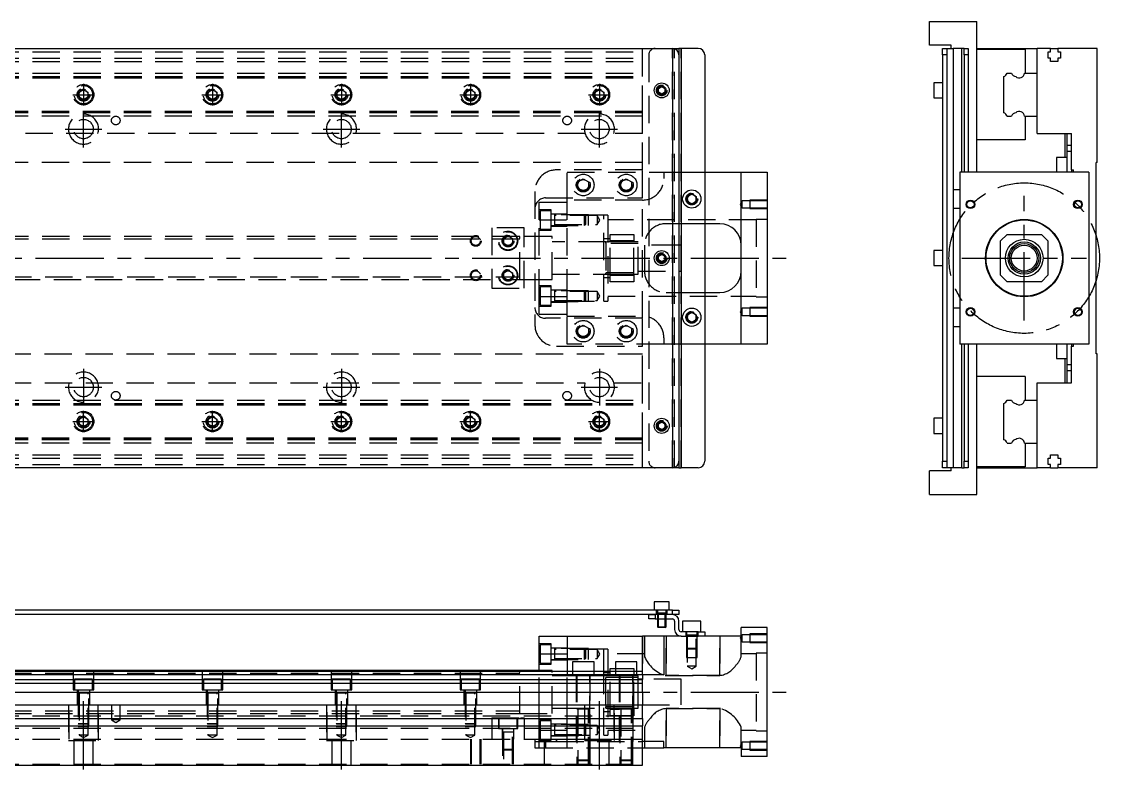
# Model space of a CAD drawing. Extents: x -13 to 990, y -299 to 112.
# Drawn here: x 488 to 990, y -238 to 110 of the extents above; entities that cross this region are included whole.
import ezdxf

# ---------------------------------------------------------------- set-up
doc = ezdxf.new("R2010")
doc.units = 0
doc.linetypes.add('CENTER', pattern=[50.8, 31.75, -6.35, 6.35, -6.35])
doc.linetypes.add('DASHED', pattern=[19.05, 12.7, -6.35])
doc.layers.get('0').update_dxf_attribs({"linetype": 'CONTINUOUS'})
doc.layers.add('CENTER', color=1, linetype='CENTER')

msp = doc.modelspace()

# ---------------------------------------------------------------- linework, layer by layer
at = {"color": 7, "linetype": 'CONTINUOUS'}
for p, q in [((910.65, 110), (932.65, 110)), ((910.65, 99), (910.65, 110)), ((932.65, 40), (932.65, 110)), ((3, 97.5), (791, 97.5)), ((791, 97.5), (794, 97.5)), ((794, 97.5), (794, 94.5)), ((795, 97.5), (794, 97.5)), ((795, 97.5), (795, -97.5)), ((803, 97.5), (795, 97.5)), ((920.65, 99), (910.65, 99)), ((916.65, 97.5), (918.65, 97.5)), ((916.65, 94.5), (916.65, 97.5)), ((918.65, 97.5), (921.65, 97.5)), ((918.65, 97.5), (918.65, 94.5)), ((920.65, 97.5), (920.65, 99)), ((921.65, 97.5), (921.65, 31.75)), ((925.65, 97.5), (921.65, 97.5)), ((925.65, 40), (925.65, 97.5)), ((926.65, 97.5), (925.65, 97.5)), ((926.65, 94.5), (926.65, 97.5)), ((926.65, 97.5), (928.65, 97.5)), ((928.65, 97.5), (928.65, 94.5)), ((932.65, 97.5), (960.65, 97.5)), ((955.15, 97), (932.65, 97)), ((955.15, 97), (955.15, 86)), ((960.65, 86), (960.65, 97.5)), ((966.95, 97.5), (960.65, 97.5)), ((965.8, 96), (966.95, 96)), ((965.8, 93), (965.8, 96)), ((966.95, 97.5), (970.35, 97.5)), ((966.95, 96), (966.95, 97.5)), ((970.35, 97.5), (970.35, 96)), ((988.65, 97.5), (970.35, 97.5)), ((970.35, 96), (971.5, 96)), ((971.5, 96), (971.5, 93)), ((988.65, 44.5), (988.65, 97.5)), ((794, 94.5), (794, -94.5)), ((806, 94.5), (806, -94.5)), ((918.65, 94.5), (916.65, 94.5)), ((916.65, 94.5), (916.65, -94.5)), ((918.65, 94.5), (918.65, -94.5)), ((928.65, 94.5), (926.65, 94.5)), ((926.65, 94.5), (926.65, 40)), ((928.65, 94.5), (928.65, 40)), ((966.95, 93), (965.8, 93)), ((966.95, 91.5), (966.95, 93)), ((970.35, 91.5), (966.95, 91.5)), ((970.35, 93), (970.35, 91.5)), ((971.5, 93), (970.35, 93)), ((946.689608, 86), (948.810392, 86)), ((954.831934, 86), (960.65, 86)), ((960.65, 66), (960.65, 86)), ((960.65, 66), (960.65, 86)), ((912.65, 81.5), (912.65, 78)), ((916.65, 81.5), (912.65, 81.5)), ((945.15, 67.539608), (945.15, 84.460392)), ((784.5, 78.866026), (786, 79.73205)), ((784.5, 77.133974), (784.5, 78.866026)), ((786, 76.26795), (784.5, 77.133974)), ((786, 79.73205), (787.5, 78.866026)), ((787.5, 77.133974), (786, 76.26795)), ((787.5, 78.866026), (787.5, 77.133974)), ((912.65, 78), (912.65, 74.5)), ((912.65, 74.5), (916.65, 74.5)), ((946.689608, 66), (948.810392, 66)), ((954.831934, 66), (960.65, 66)), ((955.15, 66), (955.15, 55)), ((960.65, 58), (960.65, 66)), ((960.65, 58), (976.65, 58)), ((973.65, 46.75), (973.65, 58)), ((974.65, 52.5), (974.65, 58)), ((976.65, 41), (976.65, 58)), ((955.15, 55), (932.65, 55)), ((974.65, 49.5), (974.65, 52.5)), ((974.65, 52.5), (976.65, 52.5)), ((969.65, 46.75), (969.65, 42.5)), ((974.65, 46.75), (969.65, 46.75)), ((976.65, 49.5), (974.65, 49.5)), ((974.65, 40), (974.65, 49.5)), ((969.65, 42.5), (969.65, 40)), ((976.65, 41), (977.65, 41)), ((976.65, 41), (976.65, 40)), ((977.65, 40), (977.65, 41)), ((988.15, -44.5), (988.15, 44.5)), ((988.65, 44.5), (988.15, 44.5)), ((805.995, 40.000006), (822.995, 40.000006)), ((822.995, 40.000006), (834.995, 40.000006)), ((822.995, -39.999994), (822.995, 40.000006)), ((834.995, 40.000006), (834.995, -39.999994)), ((924.65, 40), (924.65, -40)), ((984.65, 40), (924.65, 40)), ((984.65, 40), (984.65, -40)), ((921.65, 31.75), (921.65, 27.5)), ((924.65, 31.75), (921.65, 31.75)), ((797.995, 28.654706), (799.995, 29.809408)), ((797.995, 26.345306), (797.995, 28.654706)), ((799.995, 25.190604), (797.995, 26.345306)), ((799.995, 29.809408), (801.995, 28.654706)), ((801.995, 26.345306), (799.995, 25.190604)), ((801.995, 28.654706), (801.995, 26.345306)), ((921.65, 27.5), (921.65, 23.25)), ((921.65, 23.25), (921.65, -23.25)), ((921.65, 23.25), (924.65, 23.25)), ((812.995, 16.000006), (805.995, 16.000006)), ((946.65, 11), (943.65, 8)), ((946.65, 11), (962.65, 11)), ((965.65, 8), (962.65, 11)), ((943.65, -8), (943.65, 8)), ((965.65, 8), (965.65, -8)), ((784.495, 0.866032), (785.995, 1.732056)), ((784.495, -0.86602), (784.495, 0.866032)), ((785.995, 1.732056), (787.495, 0.866032)), ((787.495, 0.866032), (787.495, -0.86602)), ((912.65, 3.5), (912.65, 0)), ((916.65, 3.5), (912.65, 3.5)), ((785.995, -1.732044), (784.495, -0.86602)), ((787.495, -0.86602), (785.995, -1.732044)), ((912.65, 0), (912.65, -3.5)), ((912.65, -3.5), (916.65, -3.5)), ((943.65, -8), (946.65, -11)), ((962.65, -11), (965.65, -8)), ((962.65, -11), (946.65, -11)), ((805.995, -15.999994), (812.995, -15.999994)), ((921.65, -23.25), (921.65, -27.5)), ((924.65, -23.25), (921.65, -23.25)), ((797.995, -26.345294), (799.995, -25.190592)), ((797.995, -28.654694), (797.995, -26.345294)), ((799.995, -29.809396), (797.995, -28.654694)), ((799.995, -25.190592), (801.995, -26.345294)), ((801.995, -28.654694), (799.995, -29.809396)), ((801.995, -26.345294), (801.995, -28.654694)), ((921.65, -27.5), (921.65, -31.75)), ((921.65, -31.75), (921.65, -97.5)), ((921.65, -31.75), (924.65, -31.75)), ((822.995, -39.999994), (805.995, -39.999994)), ((834.995, -39.999994), (822.995, -39.999994)), ((984.65, -40), (924.65, -40)), ((925.65, -97.5), (925.65, -40)), ((926.65, -40), (926.65, -94.5)), ((928.65, -40), (928.65, -94.5)), ((932.65, -110), (932.65, -40)), ((969.65, -40), (969.65, -42.5)), ((974.65, -49.5), (974.65, -40)), ((976.65, -40), (976.65, -41)), ((977.65, -41), (977.65, -40)), ((969.65, -42.5), (969.65, -46.75)), ((976.65, -58), (976.65, -41)), ((976.65, -41), (977.65, -41)), ((988.65, -44.5), (988.15, -44.5)), ((988.65, -97.5), (988.65, -44.5)), ((969.65, -46.75), (974.65, -46.75)), ((973.65, -58), (973.65, -46.75)), ((974.65, -49.5), (976.65, -49.5)), ((974.65, -52.5), (974.65, -49.5)), ((955.15, -55), (932.65, -55)), ((955.15, -55), (955.15, -66)), ((976.65, -52.5), (974.65, -52.5)), ((974.65, -58), (974.65, -52.5)), ((960.65, -66), (960.65, -58)), ((960.65, -58), (976.65, -58)), ((945.15, -84.460392), (945.15, -67.539608)), ((946.689608, -66), (948.810392, -66)), ((954.831934, -66), (960.65, -66)), ((960.65, -86), (960.65, -66)), ((960.65, -86), (960.65, -66)), ((912.65, -74.5), (912.65, -78)), ((916.65, -74.5), (912.65, -74.5)), ((784.5, -77.133974), (786, -76.26795)), ((784.5, -78.866026), (784.5, -77.133974)), ((786, -79.73205), (784.5, -78.866026)), ((786, -76.26795), (787.5, -77.133974)), ((787.5, -78.866026), (786, -79.73205)), ((787.5, -77.133974), (787.5, -78.866026)), ((912.65, -78), (912.65, -81.5)), ((912.65, -81.5), (916.65, -81.5)), ((946.689608, -86), (948.810392, -86)), ((954.831934, -86), (960.65, -86)), ((955.15, -86), (955.15, -97)), ((960.65, -97.5), (960.65, -86)), ((794, -94.5), (794, -97.5)), ((916.65, -94.5), (918.65, -94.5)), ((916.65, -97.5), (916.65, -94.5)), ((918.65, -94.5), (918.65, -97.5)), ((926.65, -97.5), (926.65, -94.5)), ((926.65, -94.5), (928.65, -94.5)), ((928.65, -94.5), (928.65, -97.5)), ((965.8, -93), (966.95, -93)), ((965.8, -96), (965.8, -93)), ((966.95, -91.5), (970.35, -91.5)), ((966.95, -93), (966.95, -91.5)), ((970.35, -91.5), (970.35, -93)), ((970.35, -93), (971.5, -93)), ((971.5, -93), (971.5, -96)), ((791, -97.5), (3, -97.5)), ((794, -97.5), (791, -97.5)), ((794, -97.5), (795, -97.5)), ((803, -97.5), (795, -97.5)), ((910.65, -110), (910.65, -99)), ((920.65, -99), (910.65, -99)), ((918.65, -97.5), (916.65, -97.5)), ((921.65, -97.5), (918.65, -97.5)), ((920.65, -99), (920.65, -97.5)), ((925.65, -97.5), (921.65, -97.5)), ((925.65, -97.5), (926.65, -97.5)), ((928.65, -97.5), (926.65, -97.5)), ((955.15, -97), (932.65, -97)), ((932.65, -97.5), (960.65, -97.5)), ((966.95, -97.5), (960.65, -97.5)), ((966.95, -96), (965.8, -96)), ((966.95, -97.5), (966.95, -96)), ((966.95, -97.5), (970.35, -97.5)), ((970.35, -96), (970.35, -97.5)), ((971.5, -96), (970.35, -96)), ((988.65, -97.5), (970.35, -97.5)), ((910.65, -110), (932.65, -110)), ((789.495, -159.79), (782.495, -159.79)), ((782.495, -159.79), (782.495, -163.79)), ((789.495, -163.79), (789.495, -159.79)), ((791, -163.79), (472, -163.79)), ((790.995, -165.79), (790.995, -163.79)), ((790.995, -163.79), (793.995, -163.79)), ((793.995, -163.79), (793.995, -165.79)), ((783, -165.79), (472, -165.79)), ((779.995, -167.79), (779.995, -165.79)), ((782.995, -167.79), (779.995, -167.79)), ((782.995, -165.79), (782.995, -167.79)), ((790.995, -165.79), (782.995, -165.79)), ((790.995, -165.79), (782.995, -165.79)), ((782.995, -167.79), (790.995, -167.79)), ((783.995, -167.79002), (783.995, -171.44)), ((784.345, -167.79002), (784.345, -171.79)), ((787.645, -171.79), (787.645, -167.79002)), ((787.995, -171.44), (787.995, -167.79002)), ((793.995, -165.79), (790.995, -165.79)), ((791.995, -168.79), (791.995, -172.79)), ((793.995, -172.79), (793.995, -168.79)), ((804.245, -168.79), (795.745, -168.79)), ((795.745, -168.79), (795.745, -173.79)), ((804.245, -173.79), (804.245, -168.79)), ((783.995, -171.44), (787.995, -171.44)), ((783.995, -171.44), (784.345, -171.79)), ((787.645, -171.79), (784.345, -171.79)), ((787.645, -171.79), (787.995, -171.44)), ((802.995, -173.79), (794.995, -173.79)), ((802.995, -175.79), (802.995, -173.79)), ((802.995, -173.79), (805.995, -173.79)), ((805.995, -173.79), (805.995, -175.79)), ((822.995, -175.79), (822.995, -171.79)), ((834.995, -171.79), (822.995, -171.79)), ((834.995, -231.79), (834.995, -171.79)), ((728.995, -175.79), (741.995, -175.79)), ((728.995, -184.00658), (728.995, -175.79)), ((741.995, -175.79), (776.995, -175.79)), ((741.995, -175.79), (741.995, -192.29)), ((776.995, -192.29), (776.995, -175.79)), ((786.995, -175.79), (776.995, -175.79)), ((794.995, -175.79), (786.995, -175.79)), ((786.995, -175.79), (786.995, -193.79)), ((794.995, -175.79), (802.995, -175.79)), ((805.995, -175.79), (802.995, -175.79)), ((822.995, -175.79), (805.995, -175.79)), ((728.995, -184.00658), (741.995, -184.00658)), ((728.995, -192.29), (728.995, -184.00658)), ((754.495, -187.79), (744.495, -187.79)), ((744.495, -187.79), (744.495, -192.29)), ((754.495, -192.29), (754.495, -187.79)), ((774.495, -187.79), (764.495, -187.79)), ((764.495, -187.79), (764.495, -192.29)), ((774.495, -192.29), (774.495, -187.79)), ((720, -191.79), (471.5, -191.79)), ((777, -192.29), (471.5, -192.29)), ((777, -193.829608), (471.5, -193.829608)), ((719.995, -191.79), (719.995, -192.29)), ((720, -191.79), (719.995, -191.79)), ((728.995, -191.79), (719.995, -191.79)), ((776.995, -193.829608), (776.995, -192.29)), ((786.995, -193.79), (776.995, -193.79)), ((776.995, -193.829608), (776.995, -195.950392)), ((471.5, -195.950392), (777, -195.950392)), ((777, -197.860532), (471.5, -197.860532)), ((776.995, -197.860532), (776.995, -195.950392)), ((776.995, -201.971934), (776.995, -197.860532)), ((777, -201.971934), (471.5, -201.971934)), ((776.995, -201.971934), (776.995, -207.79)), ((17, -207.79), (777, -207.79)), ((776.995, -214.09), (776.995, -207.79)), ((17, -214.09), (777, -214.09)), ((776.995, -214.09), (776.995, -217.49)), ((17, -217.49), (777, -217.49)), ((776.995, -235.79), (776.995, -217.49)), ((786.995, -224.79), (776.995, -224.79)), ((786.995, -227.79), (786.995, -224.79)), ((776.995, -227.79), (786.995, -227.79)), ((822.995, -227.79), (786.995, -227.79)), ((822.995, -227.79), (822.995, -231.79)), ((834.995, -231.79), (822.995, -231.79)), ((17, -235.79), (777, -235.79))]:
    msp.add_line(p, q, dxfattribs=at)
at = {"color": 3, "linetype": 'DASHED'}
for p, q in [((17, 96), (777, 96)), ((777, 86), (777, 97.5)), ((791, -97.5), (791, 97.5)), ((791, 97.5), (791, -97.5)), ((792, -97.5), (792, 97.5)), ((795, -97.5), (795, 97.5)), ((17, 93), (777, 93)), ((17, 91.5), (777, 91.5)), ((780, 94.5), (780, -94.5)), ((17, 86), (777, 86)), ((777, 84.460392), (777, 86)), ((17, 84.460392), (777, 84.460392)), ((17, 84.403994), (777, 84.403994)), ((17, 83.8), (777, 83.8)), ((777, 67.539608), (777, 84.460392)), ((515, 77.1547), (517, 78.309402)), ((515, 74.8453), (515, 77.1547)), ((517, 78.309402), (519, 77.1547)), ((519, 77.1547), (519, 74.8453)), ((519.483582, 76.286038), (519.5, 76)), ((574.5, 76), (574.534018, 76.411016)), ((575, 77.1547), (577, 78.309402)), ((575, 74.8453), (575, 77.1547)), ((577, 78.309402), (579, 77.1547)), ((579, 77.1547), (579, 74.8453)), ((634.5, 76), (634.534018, 76.411016)), ((635, 77.1547), (637, 78.309402)), ((635, 74.8453), (635, 77.1547)), ((637, 78.309402), (639, 77.1547)), ((639, 77.1547), (639, 74.8453)), ((695, 77.1547), (697, 78.309402)), ((695, 74.8453), (695, 77.1547)), ((697, 78.309402), (699, 77.1547)), ((699, 77.1547), (699, 74.8453)), ((699.483582, 76.286038), (699.5, 76)), ((754.5, 76), (754.534018, 76.411016)), ((755, 77.1547), (757, 78.309402)), ((755, 74.8453), (755, 77.1547)), ((757, 78.309402), (759, 77.1547)), ((759, 77.1547), (759, 74.8453)), ((787.973226, 78.326156), (788, 78)), ((517, 73.690598), (515, 74.8453)), ((519, 74.8453), (517, 73.690598)), ((577, 73.690598), (575, 74.8453)), ((579, 74.8453), (577, 73.690598)), ((637, 73.690598), (635, 74.8453)), ((639, 74.8453), (637, 73.690598)), ((697, 73.690598), (695, 74.8453)), ((699, 74.8453), (697, 73.690598)), ((757, 73.690598), (755, 74.8453)), ((759, 74.8453), (757, 73.690598)), ((777, 68.2), (17, 68.2)), ((777, 67.596006), (17, 67.596006)), ((777, 67.539608), (17, 67.539608)), ((777, 66), (17, 66)), ((777, 66), (777, 67.539608)), ((777, 58), (777, 66)), ((750.291796, 58), (403.708204, 58)), ((777, 58), (763.708204, 58)), ((777, 41), (777, 58)), ((777, 44.5), (22.640312, 44.5)), ((776.995, 41.000006), (736.995, 41.000006)), ((776.995, 28.000006), (776.995, 41.000006)), ((741.995, 27.000006), (741.995, 40.000006)), ((741.995, 40.000006), (786.995, 40.000006)), ((746.995, 35.443382), (749.495, 36.886758)), ((746.995, 32.55663), (746.995, 35.443382)), ((749.495, 36.886758), (751.995, 35.443382)), ((751.995, 35.443382), (751.995, 32.55663)), ((766.995, 35.443382), (769.495, 36.886758)), ((766.995, 32.55663), (766.995, 35.443382)), ((769.495, 36.886758), (771.995, 35.443382)), ((771.995, 35.443382), (771.995, 32.55663)), ((786.995, 40.000006), (786.995, 37.000006)), ((786.995, 40.000006), (793.995, 40.000006)), ((793.995, 40.000006), (805.995, 40.000006)), ((726.995, 31.000006), (726.995, -30.999994)), ((749.495, 31.113254), (746.995, 32.55663)), ((751.995, 32.55663), (749.495, 31.113254)), ((752.472798, 34.364312), (752.495, 34.000006)), ((766.495, 34.000006), (766.515026, 34.346062)), ((769.495, 31.113254), (766.995, 32.55663)), ((771.995, 32.55663), (769.495, 31.113254)), ((728.995, 17.783426), (728.995, 26.000006)), ((728.995, 26.000006), (741.995, 26.000006)), ((731.995, 28.000006), (776.995, 28.000006)), ((741.995, 17.783426), (741.995, 27.000006)), ((776.995, 27.000006), (741.995, 27.000006)), ((741.995, 17.783426), (741.995, 26.000006)), ((776.995, -27.999994), (776.995, 28.000006)), ((802.478582, 27.786044), (802.495, 27.500006)), ((823.495, 26.650006), (822.542372, 25.000006)), ((823.495, 23.350006), (823.495, 26.650006)), ((826.995, 26.650006), (823.495, 26.650006)), ((826.995, 27), (826.995, 23.000012)), ((834.995, 27), (826.995, 27)), ((834.995, 26.650006), (826.995, 26.650006)), ((734.495, 22.427676), (728.995, 22.427676)), ((729.495, 21.927676), (729.495, 13.427676)), ((734.495, 21.927676), (729.495, 21.927676)), ((734.495, 12.927676), (734.495, 22.427676)), ((741.995, 20.427676), (734.495, 20.427676)), ((751.995, 20.17767), (734.495, 20.17767)), ((736.095, 20.17768), (736.095, 15.17767)), ((750.095, 15.177676), (750.095, 20.177676)), ((750.495, 19.777676), (750.095, 20.177676)), ((751.995, 15.17768), (751.995, 20.17767)), ((822.542372, 25.000006), (823.495, 23.350006)), ((823.495, 23.350006), (826.995, 23.350006)), ((826.995, 23.350006), (834.995, 23.350006)), ((826.995, 23.000012), (834.995, 23.000012)), ((728.995, 17.783426), (741.995, 17.783426)), ((728.995, -17.783414), (728.995, 17.783426)), ((734.495, 15.17768), (751.995, 15.17768)), ((755.995, 19.777676), (736.095, 19.777676)), ((736.095, 15.577676), (755.995, 15.577676)), ((758.995, 20.000006), (741.995, 20.000006)), ((758.995, 20.000006), (741.995, 20.000006)), ((741.995, -17.783414), (741.995, 17.783426)), ((741.995, -17.783414), (741.995, 17.783426)), ((750.095, 15.177676), (750.495, 15.577676)), ((750.495, 19.777676), (750.495, 15.577676)), ((755.995, 19.777676), (755.995, 15.577676)), ((757.207436, 17.677676), (755.995, 19.777676)), ((755.995, 15.577676), (757.207436, 17.677676)), ((758.995, -19.999994), (758.995, 20.000006)), ((760.995, 20.000006), (758.995, 20.000006)), ((760.995, 20.000006), (760.995, -19.999994)), ((829.995, 17.750006), (760.995, 17.750006)), ((793.995, 16.000006), (787.995, 16.000006)), ((805.995, 16.000006), (793.995, 16.000006)), ((829.995, 18.000006), (829.995, -17.999994)), ((834.995, 18.000006), (829.995, 18.000006)), ((722, 14), (707, 14)), ((707, 14), (707, -14)), ((712.5, 9.1547), (714.5, 10.309402)), ((714.5, 10.309402), (716.5, 9.1547)), ((722, -14), (722, 14)), ((728.995, 12.927676), (734.495, 12.927676)), ((729.495, 13.427676), (734.495, 13.427676)), ((734.495, 14.927676), (741.995, 14.927676)), ((761.995, 11.000006), (772.995, 11.000006)), ((761.995, 8.000006), (761.995, 11.000006)), ((772.995, 11.000006), (772.995, 8.000006)), ((720, 8.75), (42, 8.75)), ((720.005, 10), (427.00002, 10)), ((712, 8), (712.018502, 8.303588)), ((712.5, 6.8453), (712.5, 9.1547)), ((714.5, 5.690598), (712.5, 6.8453)), ((716.5, 6.8453), (714.5, 5.690598)), ((716.5, 9.1547), (716.5, 6.8453)), ((719.995, -9.999994), (719.995, 10.000006)), ((734.995, 10.000006), (719.995, 10.000006)), ((734.995, 10.000006), (728.995, 10.000006)), ((734.995, -9.999994), (734.995, 10.000006)), ((734.995, -9.999994), (734.995, 10.000006)), ((760, 7.500006), (734.995, 7.500006)), ((759.99, 7.500006), (734.995, 7.500006)), ((761.995, 9.000006), (758.995, 9.000006)), ((772.995, 7.500006), (759.99, 7.500006)), ((760, 7.500006), (759.99, 7.500006)), ((759.995, 6.95099), (759.995, 7.500006)), ((759.995, 7.500006), (759.995, 6.951134)), ((759.995, 6.951134), (759.995, -6.950978)), ((774.995, 6.750006), (759.995, 6.750006)), ((772.995, 7.500006), (760, 7.500006)), ((772.995, 8.000006), (761.995, 8.000006)), ((761.995, -7.999994), (761.995, 8.000006)), ((772.995, -7.999994), (772.995, 8.000006)), ((774.995, 7.500006), (772.995, 7.500006)), ((774.995, -7.499994), (774.995, 7.500006)), ((793.995, 6.000006), (774.995, 6.000006)), ((777.995, 6.000006), (777.995, -5.999994)), ((794.995, 6.000006), (793.995, 6.000006)), ((794.995, -5.999994), (794.995, 6.000006)), ((783.995, 0.000006), (784.025168, 0.346072)), ((42, -8.75), (720, -8.75)), ((427.00002, -10), (720.005, -10)), ((712.5, -6.8453), (714.5, -5.690598)), ((712.5, -9.1547), (712.5, -6.8453)), ((714.5, -10.309402), (712.5, -9.1547)), ((714.5, -5.690598), (716.5, -6.8453)), ((716.5, -9.1547), (714.5, -10.309402)), ((716.5, -6.8453), (716.5, -9.1547)), ((716.983582, -7.713962), (717, -8)), ((719.995, -9.999994), (734.995, -9.999994)), ((728.995, -9.999994), (734.995, -9.999994)), ((734.995, -7.499994), (760, -7.499994)), ((734.995, -7.499994), (759.99, -7.499994)), ((758.995, -8.999994), (761.995, -8.999994)), ((759.99, -7.499994), (772.995, -7.499994)), ((759.99, -7.499994), (760, -7.499994)), ((759.995, -6.749994), (774.995, -6.749994)), ((759.995, -7.499326), (759.995, -6.950956)), ((759.995, -6.950978), (759.995, -7.499994)), ((759.995, -7.499994), (759.995, -7.499326)), ((760, -7.499994), (772.995, -7.499994)), ((761.995, -7.999994), (772.995, -7.999994)), ((761.995, -10.999994), (761.995, -7.999994)), ((772.995, -7.499994), (774.995, -7.499994)), ((772.995, -7.999994), (772.995, -10.999994)), ((774.995, -5.999994), (793.995, -5.999994)), ((793.995, -5.999994), (794.995, -5.999994)), ((707, -14), (722, -14)), ((734.495, -12.927664), (728.995, -12.927664)), ((729.495, -13.427664), (729.495, -21.927664)), ((734.495, -13.427664), (729.495, -13.427664)), ((734.495, -22.427664), (734.495, -12.927664)), ((741.995, -14.927664), (734.495, -14.927664)), ((772.995, -10.999994), (761.995, -10.999994)), ((728.995, -17.783414), (741.995, -17.783414)), ((728.995, -25.999994), (728.995, -17.783414)), ((751.995, -15.177668), (734.495, -15.177668)), ((736.095, -15.177658), (736.095, -20.177668)), ((755.995, -15.577664), (736.095, -15.577664)), ((736.095, -19.777664), (755.995, -19.777664)), ((741.995, -25.999994), (741.995, -17.783414)), ((741.995, -26.999994), (741.995, -17.783414)), ((741.995, -19.999994), (758.995, -19.999994)), ((741.995, -19.999994), (758.995, -19.999994)), ((750.095, -20.177664), (750.095, -15.177664)), ((750.495, -15.577664), (750.095, -15.177664)), ((750.095, -20.177664), (750.495, -19.777664)), ((750.495, -15.577664), (750.495, -19.777664)), ((751.995, -20.177658), (751.995, -15.177668)), ((755.995, -15.577664), (755.995, -19.777664)), ((757.207436, -17.677664), (755.995, -15.577664)), ((755.995, -19.777664), (757.207436, -17.677664)), ((758.995, -19.999994), (760.995, -19.999994)), ((760.995, -17.749994), (829.995, -17.749994)), ((787.995, -15.999994), (793.995, -15.999994)), ((793.995, -15.999994), (805.995, -15.999994)), ((829.995, -17.999994), (834.995, -17.999994)), ((728.995, -22.427664), (734.495, -22.427664)), ((729.495, -21.927664), (734.495, -21.927664)), ((734.495, -20.177658), (751.995, -20.177658)), ((734.495, -20.427664), (741.995, -20.427664)), ((823.495, -23.349994), (822.542372, -24.999994)), ((822.542372, -24.999994), (823.495, -26.649994)), ((823.495, -26.649994), (823.495, -23.349994)), ((826.995, -23.349994), (823.495, -23.349994)), ((826.995, -23), (826.995, -26.999988)), ((834.995, -23), (826.995, -23)), ((834.995, -23.349994), (826.995, -23.349994)), ((728.995, -25.999994), (741.995, -25.999994)), ((776.995, -27.999994), (731.995, -27.999994)), ((741.995, -26.999994), (776.995, -26.999994)), ((741.995, -39.999994), (741.995, -26.999994)), ((776.995, -40.999994), (776.995, -27.999994)), ((802.478582, -27.213956), (802.495, -27.499994)), ((823.495, -26.649994), (826.995, -26.649994)), ((826.995, -26.649994), (834.995, -26.649994)), ((826.995, -26.999988), (834.995, -26.999988)), ((746.995, -32.556618), (749.495, -31.113242)), ((746.995, -35.44337), (746.995, -32.556618)), ((749.495, -31.113242), (751.995, -32.556618)), ((751.995, -32.556618), (751.995, -35.44337)), ((752.472798, -33.635688), (752.495, -33.999994)), ((766.995, -32.556618), (769.495, -31.113242)), ((766.995, -35.44337), (766.995, -32.556618)), ((769.495, -31.113242), (771.995, -32.556618)), ((771.995, -32.556618), (771.995, -35.44337)), ((772.472798, -33.635688), (772.495, -33.999994)), ((786.995, -39.999994), (741.995, -39.999994)), ((749.495, -36.886746), (746.995, -35.44337)), ((751.995, -35.44337), (749.495, -36.886746)), ((769.495, -36.886746), (766.995, -35.44337)), ((771.995, -35.44337), (769.495, -36.886746)), ((786.995, -36.999994), (786.995, -39.999994)), ((793.995, -39.999994), (786.995, -39.999994)), ((805.995, -39.999994), (793.995, -39.999994)), ((22.640312, -44.5), (777, -44.5)), ((736.995, -40.999994), (776.995, -40.999994)), ((777, -58), (777, -41)), ((403.708204, -58), (750.291796, -58)), ((763.708204, -58), (777, -58)), ((777, -66), (777, -58)), ((17, -66), (777, -66)), ((17, -67.539608), (777, -67.539608)), ((17, -67.596006), (777, -67.596006)), ((17, -68.2), (777, -68.2)), ((777, -67.539608), (777, -66)), ((777, -84.460392), (777, -67.539608)), ((515, -74.8453), (517, -73.690598)), ((515, -77.1547), (515, -74.8453)), ((517, -73.690598), (519, -74.8453)), ((519, -74.8453), (519, -77.1547)), ((575, -74.8453), (577, -73.690598)), ((575, -77.1547), (575, -74.8453)), ((577, -73.690598), (579, -74.8453)), ((579, -74.8453), (579, -77.1547)), ((635, -74.8453), (637, -73.690598)), ((635, -77.1547), (635, -74.8453)), ((637, -73.690598), (639, -74.8453)), ((639, -74.8453), (639, -77.1547)), ((695, -74.8453), (697, -73.690598)), ((695, -77.1547), (695, -74.8453)), ((697, -73.690598), (699, -74.8453)), ((699, -74.8453), (699, -77.1547)), ((755, -74.8453), (757, -73.690598)), ((755, -77.1547), (755, -74.8453)), ((757, -73.690598), (759, -74.8453)), ((759, -74.8453), (759, -77.1547)), ((517, -78.309402), (515, -77.1547)), ((519, -77.1547), (517, -78.309402)), ((519.483582, -75.713962), (519.5, -76)), ((577, -78.309402), (575, -77.1547)), ((579, -77.1547), (577, -78.309402)), ((579.483582, -75.713962), (579.5, -76)), ((637, -78.309402), (635, -77.1547)), ((639, -77.1547), (637, -78.309402)), ((639.483582, -75.713962), (639.5, -76)), ((694.5, -76), (694.534018, -75.588984)), ((697, -78.309402), (695, -77.1547)), ((699, -77.1547), (697, -78.309402)), ((757, -78.309402), (755, -77.1547)), ((759, -77.1547), (757, -78.309402)), ((759.483582, -75.713962), (759.5, -76)), ((787.973226, -77.673844), (788, -78)), ((777, -83.8), (17, -83.8)), ((777, -84.403994), (17, -84.403994)), ((777, -84.460392), (17, -84.460392)), ((777, -86), (777, -84.460392)), ((777, -86), (17, -86)), ((777, -97.5), (777, -86)), ((17, -91.5), (777, -91.5)), ((17, -93), (777, -93)), ((17, -96), (777, -96)), ((783.495, -163.79), (783.495, -165.79)), ((787.995006, -165.19), (783.994994, -165.19)), ((783.995, -163.79), (783.995, -167.79)), ((784.345, -165.19), (784.345, -167.79)), ((787.645, -167.79), (787.645, -165.19)), ((787.995, -167.79), (787.995, -163.79)), ((788.495, -165.79), (788.495, -163.79)), ((779.995, -165.79), (782.995, -165.79)), ((797.245, -173.79), (797.245, -175.79)), ((802.495006, -175.39), (797.494994, -175.39)), ((797.495006, -173.79), (797.495006, -185.79)), ((797.895, -175.39), (797.895, -189.79)), ((802.095, -189.79), (802.095, -175.39)), ((802.494994, -185.79), (802.494994, -173.79)), ((802.745, -175.79), (802.745, -173.79)), ((823.495, -175.14), (822.542372, -176.79)), ((823.495, -178.44), (823.495, -175.14)), ((826.995, -175.14), (823.495, -175.14)), ((826.995, -174.790006), (826.995, -178.789994)), ((834.995, -174.790006), (826.995, -174.790006)), ((834.995, -175.14), (826.995, -175.14)), ((734.495, -179.36233), (728.995, -179.36233)), ((729.495, -179.86233), (729.495, -184.11233)), ((734.495, -179.86233), (729.495, -179.86233)), ((734.495, -188.86233), (734.495, -179.36233)), ((776.995, -175.79), (776.995, -192.29)), ((777.995, -175.79), (777.995, -185.084836)), ((787.995, -194.104786), (787.995, -175.79)), ((787.995, -175.79), (787.995, -194.104786)), ((812.995, -175.79), (812.995, -194.104786)), ((812.995, -194.104786), (812.995, -175.79)), ((822.542372, -176.79), (823.495, -178.44)), ((822.995, -185.084836), (822.995, -175.79)), ((823.495, -178.44), (826.995, -178.44)), ((826.995, -178.44), (834.995, -178.44)), ((826.995, -178.789994), (834.995, -178.789994)), ((729.495, -184.11233), (729.495, -188.36233)), ((741.995, -181.36233), (734.495, -181.36233)), ((751.995, -181.612336), (734.495, -181.612336)), ((736.095, -181.612336), (736.095, -186.612326)), ((755.995, -182.01233), (736.095, -182.01233)), ((758.995, -181.79), (741.995, -181.79)), ((750.095, -184.11233), (750.095, -181.61233)), ((750.495, -182.01233), (750.095, -181.61233)), ((750.095, -186.61233), (750.095, -184.11233)), ((750.495, -182.01233), (750.495, -184.11233)), ((750.495, -184.11233), (750.495, -186.21233)), ((751.995, -186.612326), (751.995, -181.612336)), ((755.995, -182.01233), (755.995, -184.11233)), ((757.207436, -184.11233), (755.995, -182.01233)), ((755.995, -184.11233), (755.995, -186.21233)), ((755.995, -186.21233), (757.207436, -184.11233)), ((758.995, -192.29), (758.995, -181.79)), ((760.995, -181.79), (758.995, -181.79)), ((760.995, -181.79), (760.995, -221.79)), ((777.995, -184.04), (760.995, -184.04)), ((777.995, -185.084836), (778.030862, -185.413408)), ((797.495, -181.39), (802.495, -181.39)), ((797.495, -181.39), (797.895, -181.79)), ((802.095, -181.79), (797.895, -181.79)), ((802.095, -181.79), (802.495, -181.39)), ((829.995, -184.04), (822.995, -184.04)), ((829.995, -183.79), (829.995, -219.79)), ((834.995, -183.79), (829.995, -183.79)), ((728.995, -188.86233), (734.495, -188.86233)), ((729.495, -188.36233), (734.495, -188.36233)), ((734.495, -186.612326), (751.995, -186.612326)), ((734.495, -186.86233), (741.995, -186.86233)), ((736.095, -186.21233), (755.995, -186.21233)), ((750.095, -186.61233), (750.495, -186.21233)), ((797.495006, -185.79), (802.494994, -185.79)), ((802.095, -189.79), (797.895, -189.79)), ((797.895, -189.79), (799.995, -191.002436)), ((799.995, -191.002436), (802.095, -189.79)), ((42, -193.04), (720, -193.04)), ((512.25, -192.29), (512.25, -200.79)), ((521.75, -200.79), (521.75, -192.29)), ((572.25, -192.29), (572.25, -200.79)), ((581.75, -200.79), (581.75, -192.29)), ((632.25, -192.29), (632.25, -200.79)), ((641.75, -200.79), (641.75, -192.29)), ((692.25, -192.29), (692.25, -200.79)), ((701.75, -200.79), (701.75, -192.29)), ((719.995, -211.79), (719.995, -192.287168)), ((734.995, -191.79), (728.995, -191.79)), ((728.995, -207.79), (728.995, -192.29)), ((734.995, -211.79), (734.995, -191.79)), ((741.995, -194.29), (734.995, -194.29)), ((741.995, -192.29), (741.995, -193.79)), ((776.995, -193.79), (741.995, -193.79)), ((741.995, -207.79), (741.995, -193.79)), ((746.495, -194.29), (741.995, -194.29)), ((744.495, -192.29), (744.495, -193.79)), ((746.245, -193.79), (746.245, -224.79)), ((752.495, -194.29), (746.495, -194.29)), ((746.495006, -193.79), (746.495006, -235.29)), ((752.494994, -235.29), (752.494994, -193.79)), ((758.995, -194.29), (752.495, -194.29)), ((752.745, -224.79), (752.745, -193.79)), ((754.495, -193.79), (754.495, -192.29)), ((759.095, -221.79), (758.995, -192.29)), ((761.995, -192.79), (758.995, -192.79)), ((759.995, -194.29), (758.995, -194.29)), ((759.995, -207.79), (759.995, -194.29)), ((761.995, -194.29), (759.995, -194.29)), ((761.995, -195.04), (759.995, -195.04)), ((761.995, -190.79), (772.995, -190.79)), ((761.995, -192.29), (761.995, -190.79)), ((761.995, -193.79), (761.995, -192.29)), ((761.995, -209.79), (761.995, -193.79)), ((766.495, -194.29), (761.995, -194.29)), ((766.495, -195.04), (761.995, -195.04)), ((764.495, -192.29), (764.495, -193.79)), ((766.245, -193.79), (766.245, -224.79)), ((772.495, -194.29), (766.495, -194.29)), ((772.495, -195.04), (766.495, -195.04)), ((766.495006, -193.79), (766.495006, -235.29)), ((772.494994, -235.29), (772.494994, -193.79)), ((772.995, -194.29), (772.495, -194.29)), ((772.995, -195.04), (772.495, -195.04)), ((772.745, -224.79), (772.745, -193.79)), ((772.995, -190.79), (772.995, -192.29)), ((772.995, -192.29), (772.995, -193.79)), ((772.995, -209.79), (772.995, -193.79)), ((774.995, -194.29), (772.995, -194.29)), ((774.995, -195.04), (772.995, -195.04)), ((774.495, -193.79), (774.495, -192.29)), ((774.995, -201.79), (774.995, -194.29)), ((787.61003, -194.089374), (787.995, -194.104786)), ((812.995, -194.104786), (787.995, -194.104786)), ((787.995, -194.104786), (812.995, -194.104786)), ((521.25, -195.79), (512.75, -195.79)), ((512.75, -195.79), (512.75, -200.79)), ((521.25, -200.79), (521.25, -195.79)), ((581.25, -195.79), (572.75, -195.79)), ((572.75, -195.79), (572.75, -200.79)), ((581.25, -200.79), (581.25, -195.79)), ((641.25, -195.79), (632.75, -195.79)), ((632.75, -195.79), (632.75, -200.79)), ((641.25, -200.79), (641.25, -195.79)), ((701.25, -195.79), (692.75, -195.79)), ((692.75, -195.79), (692.75, -200.79)), ((701.25, -200.79), (701.25, -195.79)), ((776.995, -195.79), (774.995, -195.79)), ((794.995, -195.79), (776.995, -195.79)), ((794.995, -201.79), (794.995, -195.79)), ((512.25, -200.79), (521.75, -200.79)), ((514, -200.79), (514, -207.79)), ((519.500006, -202.39), (514.499994, -202.39)), ((514.500006, -200.79), (514.500006, -217.49)), ((514.9, -202.39), (514.9, -221.79)), ((519.1, -221.79), (519.1, -202.39)), ((519.499994, -217.49), (519.499994, -200.79)), ((520, -207.79), (520, -200.79)), ((572.25, -200.79), (581.75, -200.79)), ((574, -200.79), (574, -207.79)), ((579.500006, -202.39), (574.499994, -202.39)), ((574.500006, -200.79), (574.500006, -217.49)), ((574.9, -202.39), (574.9, -221.79)), ((579.1, -221.79), (579.1, -202.39)), ((579.499994, -217.49), (579.499994, -200.79)), ((580, -207.79), (580, -200.79)), ((632.25, -200.79), (641.75, -200.79)), ((634, -200.79), (634, -207.79)), ((639.500006, -202.39), (634.499994, -202.39)), ((634.500006, -200.79), (634.500006, -217.49)), ((634.9, -202.39), (634.9, -221.79)), ((639.1, -221.79), (639.1, -202.39)), ((639.499994, -217.49), (639.499994, -200.79)), ((640, -207.79), (640, -200.79)), ((692.25, -200.79), (701.75, -200.79)), ((694, -200.79), (694, -207.79)), ((699.500006, -202.39), (694.499994, -202.39)), ((694.500006, -200.79), (694.500006, -217.49)), ((694.9, -202.39), (694.9, -221.79)), ((699.1, -221.79), (699.1, -202.39)), ((699.499994, -217.49), (699.499994, -200.79)), ((700, -207.79), (700, -200.79)), ((774.995, -209.29), (774.995, -201.79)), ((794.995, -207.79), (794.995, -201.79)), ((42, -210.54), (720, -210.54)), ((510, -207.79), (510, -224.29)), ((510.291796, -223.79), (510.291796, -207.79)), ((523.708204, -207.79), (523.708204, -223.79)), ((524, -224.29), (524, -207.79)), ((530, -207.79), (530, -214.79)), ((534, -214.79), (534, -207.79)), ((630, -207.79), (630, -224.29)), ((630.291796, -223.79), (630.291796, -207.79)), ((643.708204, -207.79), (643.708204, -223.79)), ((644, -224.29), (644, -207.79)), ((728.995, -214.09), (728.995, -207.79)), ((734.995, -209.29), (741.995, -209.29)), ((741.995, -214.09), (741.995, -207.79)), ((741.995, -209.29), (760, -209.29)), ((752.495006, -209.79), (746.494994, -209.79)), ((746.995, -209.79), (746.995, -235.29)), ((750, -207.79), (750, -224.29)), ((750.291796, -223.79), (750.291796, -207.79)), ((751.995, -235.29), (751.995, -209.79)), ((759.99, -209.29), (772.995, -209.29)), ((759.995, -207.79), (759.995, -208.54)), ((759.995, -207.891716), (759.995, -208.741128)), ((759.995, -208.54), (774.995, -208.54)), ((759.995, -209.29), (759.995, -208.740962)), ((759.995, -208.741128), (759.995, -209.29)), ((760, -209.29), (772.995, -209.29)), ((761.995, -209.79), (766.39499, -209.79)), ((761.995, -212.79), (761.995, -209.79)), ((763.708204, -207.79), (763.708204, -223.79)), ((764, -224.29), (764, -207.79)), ((772.495006, -209.79), (766.494994, -209.79)), ((766.995, -209.79), (766.995, -235.29)), ((771.995, -235.29), (771.995, -209.79)), ((772.995, -209.29), (774.995, -209.29)), ((772.995, -209.79), (772.995, -212.79)), ((776.995, -207.79), (794.995, -207.79)), ((787.995, -209.475214), (812.995, -209.475214)), ((812.995, -209.475214), (787.995, -209.475214)), ((787.995, -227.79), (787.995, -209.475214)), ((787.995, -209.475214), (787.995, -227.79)), ((812.995, -209.475214), (812.995, -227.79)), ((812.995, -227.79), (812.995, -209.475214)), ((813.378512, -209.490578), (812.995, -209.475214)), ((17, -212.94), (777, -212.94)), ((42, -211.79), (720, -211.79)), ((534, -214.79), (530, -214.79)), ((530, -214.79), (532, -215.9447)), ((532, -215.9447), (534, -214.79)), ((707, -213.79), (707, -214.09)), ((707, -213.79), (720.291796, -213.79)), ((707, -214.09), (707, -217.49)), ((710, -213.79), (710, -218.79)), ((710.25, -213.79), (710.25, -214.09)), ((710.25, -214.09), (710.25, -217.49)), ((718.75, -214.09), (718.75, -213.79)), ((718.75, -217.49), (718.75, -214.09)), ((719, -218.79), (719, -213.79)), ((719.99, -211.79), (719.995, -211.79)), ((719.995, -211.79), (720, -211.79)), ((719.995, -211.79), (720.286796, -211.79)), ((719.995, -211.79), (734.995, -211.79)), ((720.291796, -213.79), (722, -213.79)), ((722, -213.79), (722, -214.09)), ((722, -214.09), (722, -217.49)), ((728.995, -217.49), (728.995, -214.09)), ((734.495, -214.71767), (728.995, -214.71767)), ((729.495, -215.21767), (729.495, -217.49)), ((733.703204, -215.21767), (729.495, -215.21767)), ((734.495, -215.21767), (733.703204, -215.21767)), ((734.495, -224.21767), (734.495, -214.71767)), ((741.995, -217.49), (741.995, -214.09)), ((758.995, -210.79), (761.995, -210.79)), ((772.995, -212.79), (761.995, -212.79)), ((17, -218.64), (777, -218.64)), ((514.5, -216.39), (519.5, -216.39)), ((514.5, -216.39), (514.9, -216.79)), ((514.500006, -217.49), (514.500006, -217.79)), ((514.500006, -217.79), (519.499994, -217.79)), ((519.1, -216.79), (514.9, -216.79)), ((519.1, -216.79), (519.5, -216.39)), ((519.499994, -217.79), (519.499994, -217.49)), ((574.5, -216.39), (579.5, -216.39)), ((574.5, -216.39), (574.9, -216.79)), ((574.500006, -217.49), (574.500006, -217.79)), ((574.500006, -217.79), (579.499994, -217.79)), ((579.1, -216.79), (574.9, -216.79)), ((579.1, -216.79), (579.5, -216.39)), ((579.499994, -217.79), (579.499994, -217.49)), ((634.5, -216.39), (639.5, -216.39)), ((634.5, -216.39), (634.9, -216.79)), ((634.500006, -217.49), (634.500006, -217.79)), ((634.500006, -217.79), (639.499994, -217.79)), ((639.1, -216.79), (634.9, -216.79)), ((639.1, -216.79), (639.5, -216.39)), ((639.499994, -217.79), (639.499994, -217.49)), ((694.5, -216.39), (699.5, -216.39)), ((694.5, -216.39), (694.9, -216.79)), ((694.500006, -217.49), (694.500006, -217.79)), ((694.500006, -217.79), (699.499994, -217.79)), ((699.1, -216.79), (694.9, -216.79)), ((699.1, -216.79), (699.5, -216.39)), ((699.499994, -217.79), (699.499994, -217.49)), ((707, -217.49), (707, -223.79)), ((710, -218.79), (719, -218.79)), ((710.25, -217.49), (710.25, -218.79)), ((711.75, -218.79), (711.75, -223.79)), ((717.000006, -220.39), (711.999994, -220.39)), ((717.000006, -220.39), (711.999994, -220.39)), ((712.000006, -218.79), (712.000006, -235.29)), ((712.4, -220.39), (712.4, -235.29)), ((716.6, -235.29), (716.6, -220.39)), ((716.999994, -235.29), (716.999994, -218.79)), ((717.25, -223.79), (717.25, -218.79)), ((718.75, -218.79), (718.75, -217.49)), ((722, -217.49), (722, -223.79)), ((728.995, -219.57342), (728.995, -217.49)), ((728.995, -219.57342), (733.703204, -219.57342)), ((728.995, -223.79), (728.995, -219.57342)), ((729.495, -217.49), (729.495, -219.46767)), ((729.495, -219.46767), (729.495, -223.71767)), ((733.703204, -219.57342), (741.995, -219.57342)), ((741.995, -216.71767), (734.495, -216.71767)), ((751.995, -216.967674), (734.495, -216.967674)), ((736.095, -216.967664), (736.095, -221.967674)), ((736.095, -216.967664), (736.095, -221.967674)), ((755.995, -217.36767), (736.095, -217.36767)), ((741.995, -224.79), (741.995, -217.49)), ((750.095, -217.49), (750.095, -216.96767)), ((750.495, -217.36767), (750.095, -216.96767)), ((750.095, -219.46767), (750.095, -217.49)), ((750.095, -221.96767), (750.095, -219.46767)), ((750.495, -217.36767), (750.495, -217.49)), ((750.495, -217.49), (750.495, -219.46767)), ((750.495, -219.46767), (750.495, -221.56767)), ((755.995, -217.36767), (755.995, -219.46767)), ((757.207436, -219.46767), (755.995, -217.36767)), ((755.995, -219.46767), (755.995, -221.56767)), ((755.995, -221.56767), (757.207436, -219.46767)), ((760.995, -219.54), (777.995, -219.54)), ((778.02314, -218.206646), (777.995, -218.495164)), ((777.995, -218.495164), (777.995, -227.79)), ((778.114076, -217.859652), (778.02314, -218.206646)), ((822.995, -218.495164), (822.95876, -218.165044)), ((822.995, -227.79), (822.995, -218.495164)), ((822.995, -219.54), (829.995, -219.54)), ((829.995, -219.79), (834.995, -219.79)), ((17, -223.79), (777, -223.79)), ((510, -224.29), (524, -224.29)), ((512.5, -224.29), (512.5, -235.79)), ((519.1, -221.79), (514.9, -221.79)), ((514.9, -221.79), (517, -223.002436)), ((517, -223.002436), (519.1, -221.79)), ((521.5, -235.79), (521.5, -224.29)), ((579.1, -221.79), (574.9, -221.79)), ((574.9, -221.79), (577, -223.002436)), ((577, -223.002436), (579.1, -221.79)), ((630, -224.29), (644, -224.29)), ((632.5, -224.29), (632.5, -235.79)), ((639.1, -221.79), (634.9, -221.79)), ((634.9, -221.79), (637, -223.002436)), ((637, -223.002436), (639.1, -221.79)), ((641.5, -235.79), (641.5, -224.29)), ((699.1, -221.79), (694.9, -221.79)), ((694.9, -221.79), (697, -223.002436)), ((697, -223.002436), (699.1, -221.79)), ((697.000006, -223.79), (697.000006, -235.29)), ((697.4, -223.79), (697.4, -235.29)), ((701.6, -235.29), (701.6, -223.79)), ((701.999994, -235.29), (701.999994, -223.79)), ((726.995, -223.79), (726.995, -224.79)), ((726.995, -224.79), (736.995, -224.79)), ((726.995, -224.79), (726.995, -227.79)), ((728.995, -227.79), (728.995, -223.79)), ((728.995, -224.21767), (734.495, -224.21767)), ((729.495, -223.71767), (733.703204, -223.71767)), ((731.495, -235.79), (731.495, -224.29)), ((731.995, -227.79), (731.995, -224.79)), ((731.995, -224.79), (731.995, -227.79)), ((733.703204, -223.79), (776.995, -223.79)), ((734.495, -221.967664), (751.995, -221.967664)), ((734.495, -222.21767), (741.995, -222.21767)), ((736.095, -221.56767), (755.995, -221.56767)), ((736.995, -224.79), (736.995, -223.79)), ((736.995, -223.79), (736.995, -224.79)), ((736.995, -224.79), (776.995, -224.79)), ((741.995, -221.79), (746.495, -221.79)), ((741.995, -227.79), (741.995, -224.79)), ((746.995, -221.79), (750.27267, -221.79)), ((750, -224.29), (764, -224.29)), ((750.095, -221.96767), (750.495, -221.56767)), ((750.27267, -221.79), (751.995, -221.79)), ((751.995, -221.79), (752.495, -221.79)), ((752.5, -224.29), (752.5, -235.79)), ((759.095, -221.79), (760.995, -221.79)), ((761.5, -235.79), (761.5, -224.29)), ((823.495, -225.14), (822.542372, -226.79)), ((823.495, -228.44), (823.495, -225.14)), ((826.995, -225.14), (823.495, -225.14)), ((826.995, -224.790006), (826.995, -228.789994)), ((834.995, -224.790006), (826.995, -224.790006)), ((834.995, -225.14), (826.995, -225.14)), ((712, -228.39), (717, -228.39)), ((712, -228.39), (712.4, -228.79)), ((716.6, -228.79), (712.4, -228.79)), ((716.6, -228.79), (717, -228.39)), ((726.995, -227.79), (731.995, -227.79)), ((731.995, -227.79), (776.995, -227.79)), ((822.542372, -226.79), (823.495, -228.44)), ((823.495, -228.44), (826.995, -228.44)), ((826.995, -228.44), (834.995, -228.44)), ((826.995, -228.789994), (834.995, -228.789994)), ((17, -235.29), (777, -235.29)), ((746.495, -233.29), (752.495, -233.29)), ((746.495, -233.29), (746.995, -233.79)), ((751.995, -233.79), (746.995, -233.79)), ((751.995, -233.79), (752.495, -233.29)), ((766.495, -233.29), (772.495, -233.29)), ((766.495, -233.29), (766.995, -233.79)), ((771.995, -233.79), (766.995, -233.79)), ((771.995, -233.79), (772.495, -233.29))]:
    msp.add_line(p, q, dxfattribs=at)
for centre, radius in [((517, 76), 4.75), ((517, 76), 4.25), ((577, 76), 4.75), ((577, 76), 4.25), ((637, 76), 4.75), ((637, 76), 4.25), ((697, 76), 4.75), ((697, 76), 4.25), ((757, 76), 4.75), ((757, 76), 4.25), ((786, 78), 2.5), ((517, 76), 3), ((517, 76), 2.5), ((517, 76), 2.1), ((577, 76), 3), ((577, 76), 2.5), ((577, 76), 2.1), ((637, 76), 3), ((637, 76), 2.5), ((637, 76), 2.1), ((697, 76), 3), ((697, 76), 2.5), ((697, 76), 2.1), ((757, 76), 3), ((757, 76), 2.5), ((757, 76), 2.1), ((786, 78), 2), ((532, 64), 2), ((742, 64), 2), ((517, 60), 4.5), ((637, 60), 4.5), ((757, 60), 4.5), ((749.495, 34.000006), 5), ((749.495, 34.000006), 3.25), ((749.495, 34.000006), 3), ((749.495, 34.000006), 2.5), ((769.495, 34.000006), 5), ((769.495, 34.000006), 3.25), ((769.495, 34.000006), 3), ((769.495, 34.000006), 2.5), ((799.995, 27.500006), 2.75), ((799.995, 27.500006), 2.5), ((699.5, 8), 2.5), ((699.5, 8), 2.1), ((714.5, 8), 4.5), ((714.5, 8), 4.25), ((714.5, 8), 2.75), ((714.5, 8), 2.5), ((714.5, 8), 2.1), ((785.995, 0.000006), 2.5), ((785.995, 0.000006), 2), ((714.5, -8), 4.5), ((714.5, -8), 4.25), ((699.5, -8), 2.5), ((699.5, -8), 2.1), ((714.5, -8), 2.75), ((714.5, -8), 2.5), ((714.5, -8), 2.1), ((799.995, -27.499994), 2.75), ((799.995, -27.499994), 2.5), ((749.495, -33.999994), 5), ((769.495, -33.999994), 5), ((749.495, -33.999994), 3.25), ((749.495, -33.999994), 3), ((749.495, -33.999994), 2.5), ((769.495, -33.999994), 3.25), ((769.495, -33.999994), 3), ((769.495, -33.999994), 2.5), ((517, -60), 4.5), ((637, -60), 4.5), ((757, -60), 4.5), ((532, -64), 2), ((742, -64), 2), ((517, -76), 4.75), ((517, -76), 4.25), ((517, -76), 3), ((517, -76), 2.5), ((517, -76), 2.1), ((577, -76), 4.75), ((577, -76), 4.25), ((577, -76), 3), ((577, -76), 2.5), ((577, -76), 2.1), ((637, -76), 4.75), ((637, -76), 4.25), ((637, -76), 3), ((637, -76), 2.5), ((637, -76), 2.1), ((697, -76), 4.75), ((697, -76), 4.25), ((697, -76), 3), ((697, -76), 2.5), ((697, -76), 2.1), ((757, -76), 4.75), ((757, -76), 4.25), ((757, -76), 3), ((757, -76), 2.5), ((757, -76), 2.1), ((786, -78), 2.5), ((786, -78), 2)]:
    msp.add_circle(centre, radius, dxfattribs=at)
at = {"color": 7, "linetype": 'CONTINUOUS'}
for centre, radius in [((786, 78), 3.5), ((799.995, 27.500006), 4.25), ((929.65, 25), 1.65), ((979.65, 25), 1.65), ((954.65, 0), 18), ((954.65, 0), 17.75), ((954.65, 0), 8.75), ((954.65, 0), 7.5), ((954.65, 0), 6.75), ((954.65, 0), 6), ((785.995, 0.000006), 3.5), ((799.995, -27.499994), 4.25), ((929.65, -25), 1.65), ((979.65, -25), 1.65), ((786, -78), 3.5)]:
    msp.add_circle(centre, radius, dxfattribs=at)
at = {"color": 3, "linetype": 'CONTINUOUS'}
for centre in [(929.65, 25), (979.65, 25), (929.65, -25), (979.65, -25)]:
    msp.add_circle(centre, 2, dxfattribs=at)
at = {"color": 3, "linetype": 'DASHED'}
for centre, radius, start, end in [((783, 94.5), 3, 90, 180), ((517, 60), 7, 343.39845, 196.60155), ((637, 60), 7, 343.39845, 196.60155), ((757, 60), 7, 343.39845, 196.60155), ((517, 60), 7, 196.60155, 343.39845), ((637, 60), 7, 196.60155, 343.39845), ((757, 60), 7, 196.60155, 343.39845), ((736.995, 31.000006), 10, 90, 180), ((776.995, 37.000006), 10, 270, 0), ((731.995, 23.000006), 5, 90, 180), ((787.995, 6.000006), 10, 90, 180), ((787.995, -5.999994), 10, 180, 270), ((731.995, -22.999994), 5, 180, 270), ((776.995, -36.999994), 10, 0, 90), ((736.995, -30.999994), 10, 180, 270), ((517, -60), 7, 16.60155, 163.39845), ((637, -60), 7, 16.60155, 163.39845), ((757, -60), 7, 16.60155, 163.39845), ((517, -60), 7, 163.39845, 16.60155), ((637, -60), 7, 163.39845, 16.60155), ((757, -60), 7, 163.39845, 16.60155), ((783, -94.5), 3, 180, 270), ((792.407749, -179.166012), 15.675613, 203.48708594, 252.17789553), ((814.482225, -182.909914), 8.786217, 312.59251616, 345.66813465), ((811.635, -183.757179), 10.436597, 277.48754277, 327.41246533), ((789.104519, -219.313125), 9.900279, 96.43462492, 147.2861536), ((808.588646, -224.408138), 15.667687, 23.48252767, 72.19873987), ((789.812154, -222.989256), 12.773326, 135.03444464, 156.32256147)]:
    msp.add_arc(centre, radius, start, end, dxfattribs=at)
at = {"color": 7, "linetype": 'CONTINUOUS'}
for centre, radius, start, end in [((791, 94.5), 3, 0, 90), ((803, 94.5), 3, 0, 90), ((944.65, 86.5), 2.1, 283.774147, 346.225853), ((950.85, 86.5), 2.1, 193.774147, 266.465409), ((952.35, 86.3), 2.5, 229.323534, 353.107897), ((786, 78), 1.65, 155.380023, 180), ((786, 78), 1.65, 180, 204.619977), ((786, 78), 1.65, 144.619977, 155.380023), ((786, 78), 1.65, 204.619977, 215.380023), ((786, 78), 1.65, 95.380023, 144.619977), ((786, 78), 1.65, 215.380023, 264.619977), ((786, 78), 1.65, 84.619977, 95.380023), ((786, 78), 1.65, 264.619977, 275.380023), ((786, 78), 1.65, 35.380023, 84.619977), ((786, 78), 1.65, 275.380023, 324.619977), ((786, 78), 1.65, 24.619977, 35.380023), ((786, 78), 1.65, 324.619977, 335.380023), ((786, 78), 1.65, 335.380023, 24.619977), ((944.65, 65.5), 2.1, 13.774147, 76.225853), ((950.85, 65.5), 2.1, 93.534591, 166.225853), ((952.35, 65.7), 2.5, 6.892103, 130.676466), ((799.995, 27.500006), 2.1, 162.24721, 180), ((799.995, 27.500006), 2.1, 180, 197.75279), ((799.995, 27.500006), 2.1, 137.75279, 162.24721), ((799.995, 27.500006), 2.1, 197.75279, 222.24721), ((799.995, 27.500006), 2.1, 102.24721, 137.75279), ((799.995, 27.500006), 2.1, 222.24721, 257.75279), ((799.995, 27.500006), 2.1, 77.75279, 102.24721), ((799.995, 27.500006), 2.1, 257.75279, 282.24721), ((799.995, 27.500006), 2.1, 42.24721, 77.75279), ((799.995, 27.500006), 2.1, 282.24721, 317.75279), ((799.995, 27.500006), 2.1, 17.75279, 42.24721), ((799.995, 27.500006), 2.1, 317.75279, 342.24721), ((799.995, 27.500006), 2.1, 342.24721, 17.75279), ((812.995, 6.000006), 10, 0, 90), ((785.995, 0.000006), 1.65, 155.380023, 180), ((785.995, 0.000006), 1.65, 180, 204.619977), ((785.995, 0.000006), 1.65, 144.619977, 155.380023), ((785.995, 0.000006), 1.65, 95.380023, 144.619977), ((785.995, 0.000006), 1.65, 84.619977, 95.380023), ((785.995, 0.000006), 1.65, 35.380023, 84.619977), ((785.995, 0.000006), 1.65, 24.619977, 35.380023), ((785.995, 0.000006), 1.65, 335.380023, 24.619977), ((785.995, 0.000006), 1.65, 204.619977, 215.380023), ((785.995, 0.000006), 1.65, 215.380023, 264.619977), ((785.995, 0.000006), 1.65, 264.619977, 275.380023), ((785.995, 0.000006), 1.65, 275.380023, 324.619977), ((785.995, 0.000006), 1.65, 324.619977, 335.380023), ((812.995, -5.999994), 10, 270, 0), ((799.995, -27.499994), 2.1, 162.24721, 180), ((799.995, -27.499994), 2.1, 180, 197.75279), ((799.995, -27.499994), 2.1, 137.75279, 162.24721), ((799.995, -27.499994), 2.1, 197.75279, 222.24721), ((799.995, -27.499994), 2.1, 102.24721, 137.75279), ((799.995, -27.499994), 2.1, 222.24721, 257.75279), ((799.995, -27.499994), 2.1, 77.75279, 102.24721), ((799.995, -27.499994), 2.1, 257.75279, 282.24721), ((799.995, -27.499994), 2.1, 42.24721, 77.75279), ((799.995, -27.499994), 2.1, 282.24721, 317.75279), ((799.995, -27.499994), 2.1, 17.75279, 42.24721), ((799.995, -27.499994), 2.1, 317.75279, 342.24721), ((799.995, -27.499994), 2.1, 342.24721, 17.75279), ((944.65, -65.5), 2.1, 283.774147, 346.225853), ((950.85, -65.5), 2.1, 193.774147, 266.465409), ((952.35, -65.7), 2.5, 229.323534, 353.107897), ((786, -78), 1.65, 155.380023, 180), ((786, -78), 1.65, 180, 204.619977), ((786, -78), 1.65, 144.619977, 155.380023), ((786, -78), 1.65, 204.619977, 215.380023), ((786, -78), 1.65, 95.380023, 144.619977), ((786, -78), 1.65, 215.380023, 264.619977), ((786, -78), 1.65, 84.619977, 95.380023), ((786, -78), 1.65, 264.619977, 275.380023), ((786, -78), 1.65, 35.380023, 84.619977), ((786, -78), 1.65, 275.380023, 324.619977), ((786, -78), 1.65, 24.619977, 35.380023), ((786, -78), 1.65, 324.619977, 335.380023), ((786, -78), 1.65, 335.380023, 24.619977), ((944.65, -86.5), 2.1, 13.774147, 76.225853), ((950.85, -86.5), 2.1, 93.534591, 166.225853), ((952.35, -86.3), 2.5, 6.892103, 130.676466), ((791, -94.5), 3, 270, 0), ((803, -94.5), 3, 270, 0), ((790.995, -168.79), 3, 0, 90), ((790.995, -168.79), 1, 0, 90), ((794.995, -172.79), 3, 180, 270), ((794.995, -172.79), 1, 180, 270)]:
    msp.add_arc(centre, radius, start, end, dxfattribs=at)
at = {"layer": 'CENTER', "color": 1, "linetype": 'CENTER'}
for p, q in [((517, 81), (517, 71)), ((577, 81), (577, 71)), ((637, 81), (637, 71)), ((697, 81), (697, 71)), ((757, 81), (757, 71)), ((512, 76), (522, 76)), ((572, 76), (582, 76)), ((632, 76), (642, 76)), ((692, 76), (702, 76)), ((752, 76), (762, 76)), ((517, 51.5), (517, 68.5)), ((637, 51.5), (637, 68.5)), ((757, 51.5), (757, 68.5)), ((508.5, 60), (525.5, 60)), ((628.5, 60), (645.5, 60)), ((748.5, 60), (765.5, 60)), ((954.65, -29), (954.65, 29)), ((-13.314543, 0), (847.016924, 0)), ((925.65, 0), (983.65, 0)), ((517, -51.5), (517, -68.5)), ((517, -51.5), (517, -68.5)), ((637, -51.5), (637, -68.5)), ((757, -51.5), (757, -68.5)), ((508.5, -60), (525.5, -60)), ((508.5, -60), (525.5, -60)), ((628.5, -60), (645.5, -60)), ((748.5, -60), (765.5, -60)), ((517, -81), (517, -71)), ((577, -81), (577, -71)), ((637, -81), (637, -71)), ((697, -81), (697, -71)), ((757, -81), (757, -71)), ((512, -76), (522, -76)), ((572, -76), (582, -76)), ((632, -76), (642, -76)), ((692, -76), (702, -76)), ((752, -76), (762, -76)), ((-13.314543, -201.79), (847.016924, -201.79)), ((517, -237.79), (517, -205.79)), ((637, -237.79), (637, -205.79)), ((757, -237.79), (757, -205.79))]:
    msp.add_line(p, q, dxfattribs=at)
msp.add_circle((954.65, 0), 35.000001, dxfattribs=at)

doc.saveas('drawing.dxf')
